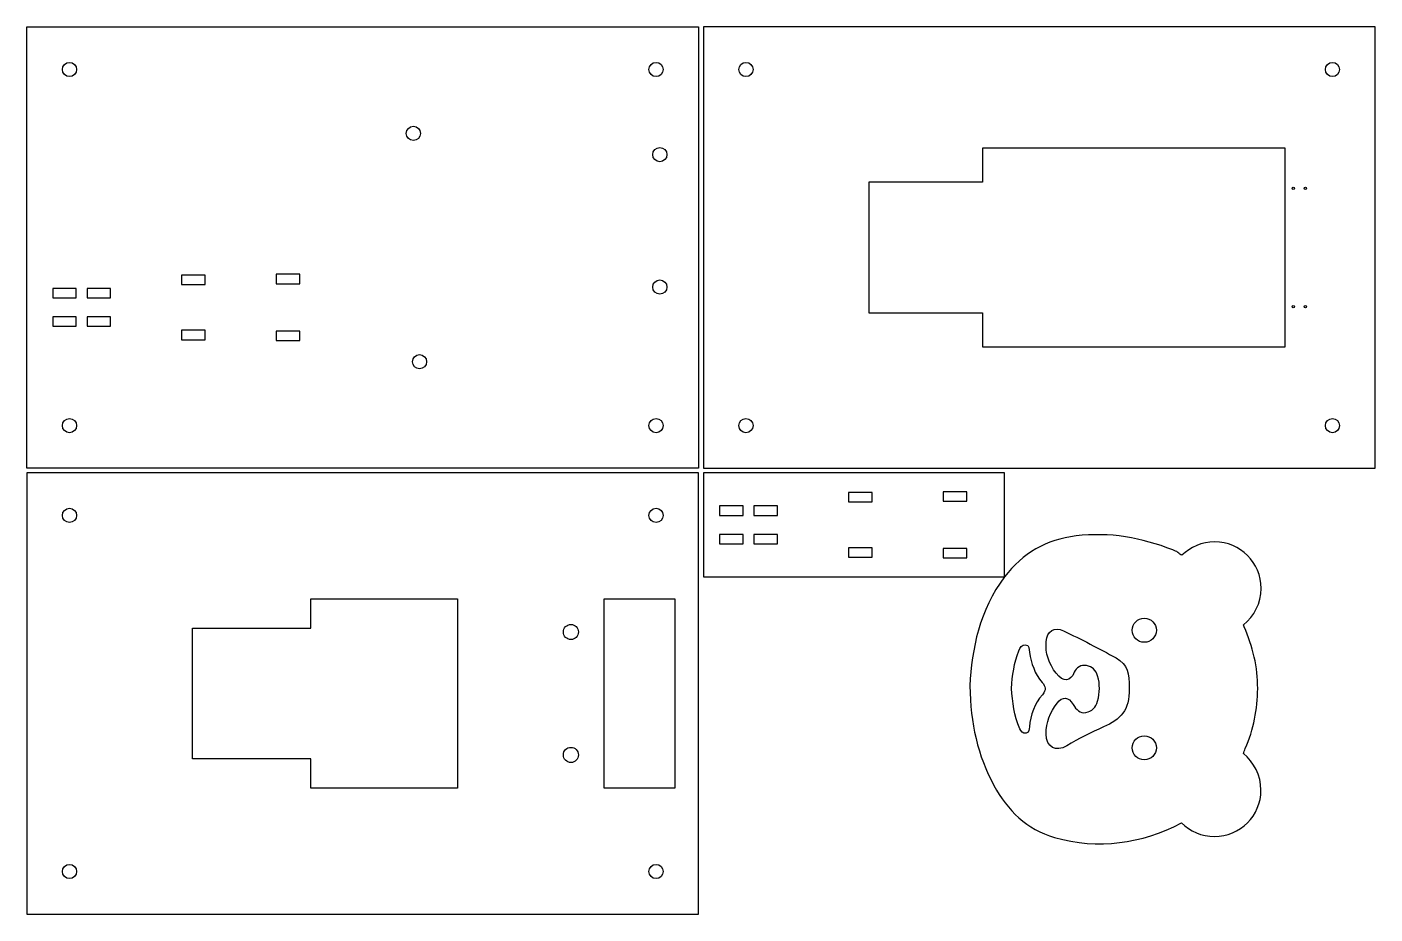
# Model space of a CAD drawing. Header units: millimetres. Extents: x 207 to 492, y -194 to -7.
import ezdxf

# ---------------------------------------------------------------- set-up
doc = ezdxf.new("R2010")
doc.units = ezdxf.units.MM
doc.layers.get('0').update_dxf_attribs({"linetype": 'CONTINUOUS'})

msp = doc.modelspace()

# ---------------------------------------------------------------- linework, layer by layer
for points in [[(349.17, -99.87), (207.17, -99.87), (207.17, -6.57), (349.17, -6.57)], [(350.17, -6.57), (350.17, -99.87), (492.17, -99.87), (492.17, -6.57)], [(385.17, -39.4), (385.17, -67.03), (409.17, -67.03), (409.17, -74.22), (473.17, -74.22), (473.17, -32.22), (409.17, -32.22), (409.17, -39.4)], [(239.87, -59.03), (239.87, -61.03), (244.87, -61.03), (244.87, -59.03)], [(259.87, -60.87), (264.87, -60.87), (264.87, -58.87), (259.87, -58.87)], [(212.61, -63.87), (217.61, -63.87), (217.61, -61.87), (212.61, -61.87)], [(219.87, -63.87), (224.87, -63.87), (224.87, -61.87), (219.87, -61.87)], [(212.61, -69.87), (217.61, -69.87), (217.61, -67.87), (212.61, -67.87)], [(219.87, -69.87), (224.87, -69.87), (224.87, -67.87), (219.87, -67.87)], [(244.87, -72.71), (244.87, -70.71), (239.87, -70.71), (239.87, -72.71)], [(259.87, -72.87), (264.87, -72.87), (264.87, -70.87), (259.87, -70.87)], [(349.17, -194.17), (349.17, -100.87), (207.17, -100.87), (207.17, -194.17)], [(413.87, -122.87), (413.87, -100.87), (350.17, -100.87), (350.17, -122.87)], [(385.87, -105.03), (380.87, -105.03), (380.87, -107.03), (385.87, -107.03)], [(400.87, -104.87), (400.87, -106.87), (405.87, -106.87), (405.87, -104.87)], [(353.61, -107.87), (353.61, -109.87), (358.61, -109.87), (358.61, -107.87)], [(360.87, -107.87), (360.87, -109.87), (365.87, -109.87), (365.87, -107.87)], [(353.61, -113.87), (353.61, -115.87), (358.61, -115.87), (358.61, -113.87)], [(360.87, -113.87), (360.87, -115.87), (365.87, -115.87), (365.87, -113.87)], [(380.87, -118.71), (385.87, -118.71), (385.87, -116.71), (380.87, -116.71)], [(400.87, -116.87), (400.87, -118.87), (405.87, -118.87), (405.87, -116.87)], [(267.17, -133.7), (267.17, -127.52), (298.17, -127.52), (298.17, -167.52), (267.17, -167.52), (267.17, -161.33), (242.17, -161.33), (242.17, -133.7)], [(329.17, -127.52), (344.17, -127.52), (344.17, -167.52), (329.17, -167.52)]]:
    msp.add_lwpolyline(points, close=True)
for centre, radius in [((216.17, -15.57), 1.5), ((340.17, -15.57), 1.5), ((359.17, -15.57), 1.5), ((483.17, -15.57), 1.5), ((288.87, -29.07), 1.5), ((340.97, -33.57), 1.5), ((474.9, -40.72), 0.25), ((477.44, -40.72), 0.25), ((340.97, -61.57), 1.5), ((474.9, -65.72), 0.25), ((477.44, -65.72), 0.25), ((290.17, -77.37), 1.5), ((216.17, -90.87), 1.5), ((340.17, -90.87), 1.5), ((359.17, -90.87), 1.5), ((483.17, -90.87), 1.5), ((216.17, -109.87), 1.5), ((340.17, -109.87), 1.5), ((322.17, -134.52), 1.6), ((443.39, -134.15), 2.55), ((443.39, -159.02), 2.55), ((322.17, -160.52), 1.6), ((216.17, -185.17), 1.5), ((340.17, -185.17), 1.5)]:
    msp.add_circle(centre, radius)
for points in [[(449.42, -117.17), (442.83, -114.58), (436.07, -113.33), (428.96, -114.22)], [(428.96, -114.22), (422.69, -114.98), (417.67, -117.86), (413.87, -122.87)], [(458.27, -115.47), (455.56, -115.47), (453.14, -116.56), (451.36, -118.3)], [(468.1, -125.3), (468.1, -119.88), (463.69, -115.47), (458.27, -115.47)], [(450.51, -117.69), (450.22, -117.45), (449.78, -117.33), (449.42, -117.17)], [(451.36, -118.3), (451.07, -118.14), (450.79, -117.94), (450.51, -117.69)], [(413.87, -122.87), (408.54, -129.9), (406.92, -138.11), (406.51, -145.92)], [(464.34, -133.02), (466.6, -131.2), (468.1, -128.41), (468.1, -125.3)], [(422.65, -136.5), (422.81, -134.35), (424.39, -133.34), (426.33, -134.27)], [(464.5, -133.42), (464.42, -133.26), (464.38, -133.14), (464.34, -133.02)], [(467.37, -146.48), (467.37, -141.99), (466.36, -137.55), (464.5, -133.42)], [(424.75, -143.25), (423.21, -141.27), (422.45, -139), (422.65, -136.5)], [(426.33, -134.27), (430.05, -136.09), (433.81, -137.99), (437.41, -140.01)], [(415.29, -146.48), (415.49, -143.69), (415.86, -141.06), (416.87, -138.52)], [(416.87, -138.52), (417.11, -137.87), (417.51, -137.18), (418.24, -137.22)], [(418.24, -137.22), (419.13, -137.3), (419.01, -138.11), (419.13, -138.8)], [(419.13, -138.8), (419.49, -141.15), (420.22, -143.37), (421.8, -145.19)], [(431.18, -141.63), (429.97, -141.43), (429.04, -141.99), (428.59, -143.05)], [(433.53, -143.81), (433.16, -142.6), (432.43, -141.83), (431.18, -141.63)], [(437.41, -140.01), (439.91, -141.43), (440.2, -143.25), (440.2, -146.44)], [(421.8, -145.19), (422.57, -146.08), (422.73, -146.73), (421.84, -147.78)], [(428.59, -143.05), (427.78, -144.99), (426.29, -145.23), (424.75, -143.25)], [(433.53, -149.15), (434.01, -147.33), (434.05, -145.59), (433.53, -143.81)], [(406.51, -145.92), (406.64, -153.84), (408.17, -160.68), (411.61, -166.98)], [(417.11, -154.97), (415.86, -152.27), (415.53, -149.31), (415.29, -146.48)], [(421.84, -147.78), (420.18, -149.68), (419.37, -152.06), (419.09, -154.57)], [(424.95, -149.6), (426.13, -148.06), (427.34, -148.18), (428.35, -149.88)], [(440.2, -146.44), (440.32, -151.13), (438.38, -153.03), (434.74, -154.61)], [(464.74, -159.18), (466.48, -155.14), (467.37, -150.81), (467.37, -146.48)], [(422.65, -156.11), (422.61, -153.64), (423.5, -151.5), (424.95, -149.6)], [(428.35, -149.88), (429, -150.93), (429.85, -151.82), (431.06, -151.54)], [(431.06, -151.54), (432.27, -151.3), (433.16, -150.49), (433.53, -149.15)], [(418.44, -155.9), (417.67, -156.07), (417.35, -155.54), (417.11, -154.97)], [(419.09, -154.57), (419.05, -155.1), (419.13, -155.7), (418.44, -155.9)], [(427.02, -158.57), (424.63, -159.99), (422.69, -158.9), (422.65, -156.11)], [(434.74, -154.61), (432.11, -155.78), (429.52, -157.08), (427.02, -158.57)], [(464.34, -160.23), (464.46, -159.91), (464.58, -159.54), (464.74, -159.18)], [(468.06, -167.95), (468.06, -164.84), (466.6, -162.05), (464.34, -160.23)], [(411.61, -166.98), (414.48, -172.24), (418.56, -176.28), (424.39, -177.98)], [(458.23, -177.78), (463.65, -177.78), (468.06, -173.37), (468.06, -167.95)], [(424.39, -177.98), (433.73, -180.61), (442.7, -179.28), (451.28, -174.91)], [(451.28, -174.91), (453.06, -176.69), (455.52, -177.78), (458.23, -177.78)]]:
    msp.add_open_spline(points, degree=3)

doc.saveas('drawing.dxf')
